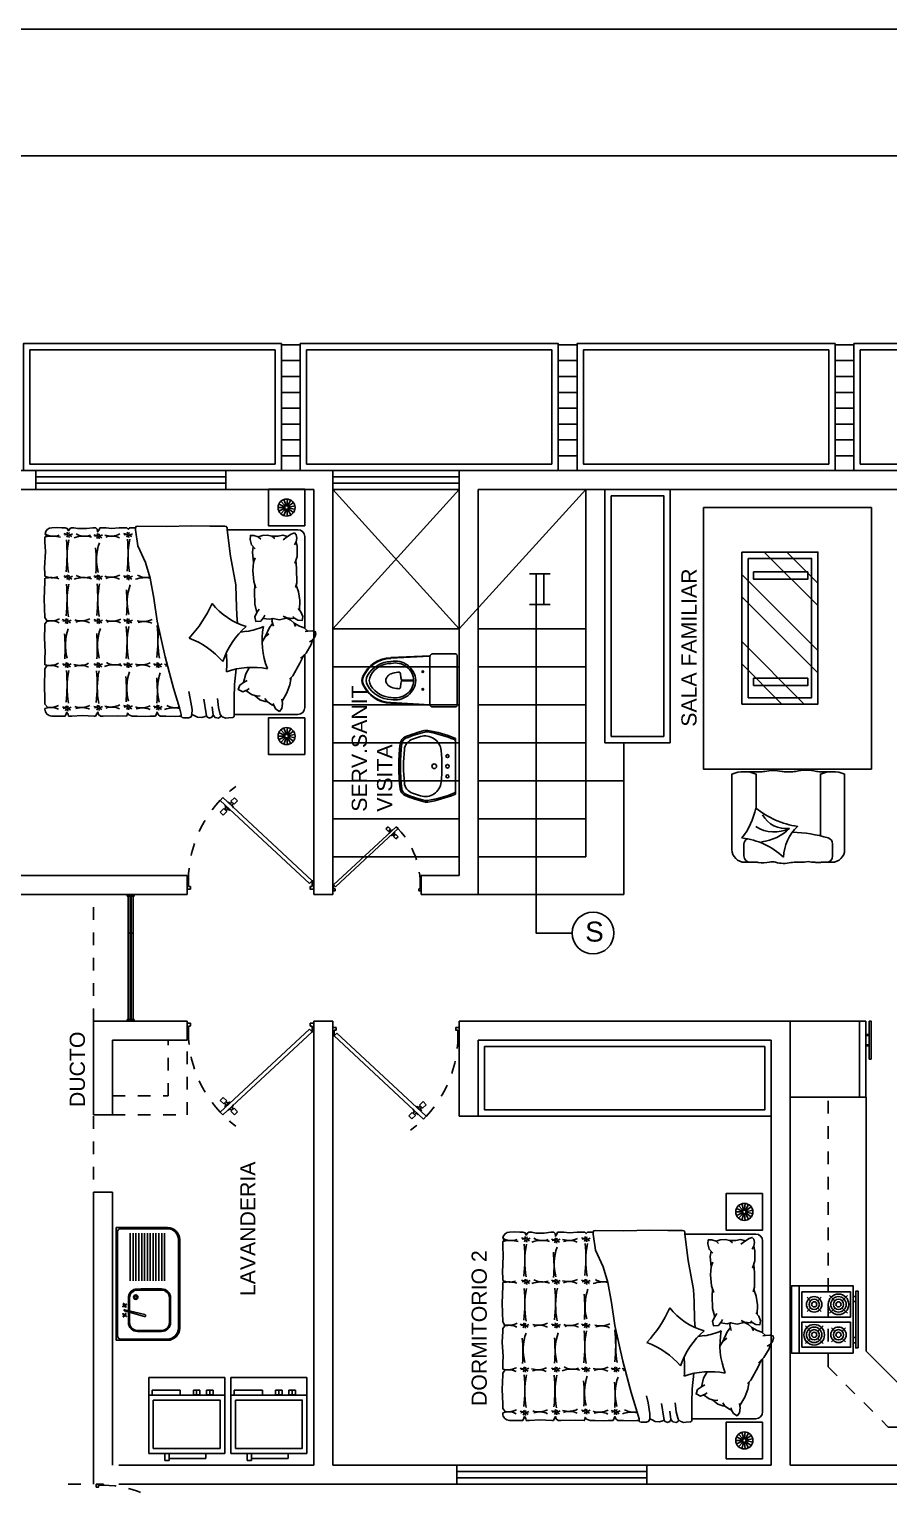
# Model space of a CAD drawing. Header units: inches. Extents: x -370 to 18, y -197 to 199.
# Drawn here: x -36.6 to -29.81, y 37.97 to 49.47 of the extents above; entities that cross this region are included whole.
import ezdxf

# ---------------------------------------------------------------- set-up
doc = ezdxf.new("R2010")
doc.units = ezdxf.units.IN
doc.header["$MEASUREMENT"] = 0
doc.linetypes.add('RAYITAS', pattern=[0.375, 0.25, -0.125])
for name, color, linetype in [('artefactos', 1, 'Continuous'), ('aux2', 194, 'Continuous'), ('MUEBLES', 7, 'Continuous'), ('vent', 3, 'Continuous')]:
    doc.layers.add(name, color=color, linetype=linetype)
doc.styles.get("Standard").update_dxf_attribs({"font": 'arial.ttf'})
doc.linetypes.add('ZIGZAG', pattern='A,0.0001,-0.2,[131,ltypeshp.shx,S=0.2,R=0,X=-0.2,Y=0],-0.4,[131,ltypeshp.shx,S=0.2,R=180,X=0.2,Y=0],-0.2', length=0.8001)

# ---------------------------------------------------------------- blocks, each defined once
blk = doc.blocks.new('refri_pl')
at = {"layer": 'artefactos', "color": 1}
for p, q in [((-0.6, 0.6), (0, 0.6)), ((-0.6, 0), (-0.6, 0.6)), ((-0.05, 0.6), (-0.05, 0)), ((0, 0.6), (0, 0)), ((0.04, 0.3), (0.04, 0.32)), ((0, 0), (-0.6, 0))]:
    blk.add_line(p, q, dxfattribs=at)
for points in [[(0.024, 0.3), (0.024, 0.601)], [(0.024, 0.601), (0.04, 0.601), (0.04, 0.3)], [(0, 0.495), (0.024, 0.495)], [(0, 0.487), (0.024, 0.487)], [(0, 0.413), (0.024, 0.413)], [(0, 0.405), (0.024, 0.405)], [(0.04, 0.3), (0.024, 0.3)]]:
    blk.add_lwpolyline(points, dxfattribs=at)
blk = doc.blocks.new('cocina_pl2')
at = {"layer": 'artefactos', "color": 1}
for p, q in [((0, -0.061), (0.53, -0.061)), ((0.116, -0.151), (0.075, -0.11)), ((0.174, -0.151), (0.215, -0.11)), ((0.075, -0.25), (0.116, -0.209)), ((0.215, -0.25), (0.174, -0.209)), ((0.356, -0.151), (0.329, -0.124)), ((0.329, -0.236), (0.356, -0.209)), ((0.414, -0.151), (0.441, -0.124)), ((0.441, -0.236), (0.414, -0.209)), ((0.116, -0.343), (0.089, -0.316)), ((0.174, -0.343), (0.201, -0.316)), ((0.356, -0.343), (0.315, -0.302)), ((0.414, -0.343), (0.455, -0.302)), ((0.089, -0.428), (0.116, -0.401)), ((0.201, -0.428), (0.174, -0.401)), ((0.315, -0.442), (0.356, -0.401)), ((0.455, -0.442), (0.414, -0.401)), ((0.082, -0.488), (0.082, -0.508)), ((0.123, -0.508), (0.123, -0.488)), ((0.407, -0.508), (0.407, -0.488)), ((0.448, -0.488), (0.448, -0.508))]:
    blk.add_line(p, q, dxfattribs=at)
for points in [[(0, -0.488), (0, 0), (0.53, 0), (0.53, -0.488)], [(0.047, -0.082), (0.244, -0.082), (0.244, -0.467), (0.047, -0.467)], [(0.483, -0.082), (0.285, -0.082), (0.285, -0.467), (0.483, -0.467)], [(0.041, -0.528), (0.041, -0.508), (0.489, -0.508), (0.489, -0.528)]]:
    blk.add_lwpolyline(points, close=True, dxfattribs=at)
for centre, radius in [((0.145, -0.18), 0.0813), ((0.385, -0.18), 0.061), ((0.145, -0.372), 0.061), ((0.385, -0.372), 0.0813)]:
    blk.add_circle(centre, radius, dxfattribs=at)
at = {"layer": 'aux2', "color": 1, "linetype": 'Continuous'}
for centre, radius in [((0.145, -0.18), 0.061), ((0.145, -0.18), 0.0406), ((0.145, -0.18), 0.0203), ((0.385, -0.18), 0.0406), ((0.385, -0.18), 0.0203), ((0.145, -0.372), 0.0406), ((0.385, -0.372), 0.061), ((0.385, -0.372), 0.0406), ((0.145, -0.372), 0.0203), ((0.385, -0.372), 0.0203)]:
    blk.add_circle(centre, radius, dxfattribs=at)
blk = doc.blocks.new('velador')
at = {"layer": 'artefactos', "color": 2}
blk.add_lwpolyline([(-0.4, 0.4), (-0.4, 0), (0, 0), (0, 0.4), (-0.4, 0.4)], dxfattribs=at)
for radius in [0.0937, 0.0304]:
    blk.add_circle((-0.2, 0.2), radius, dxfattribs=at)
at = {"layer": 'aux2', "color": 2}
for p, q in [((-0.293, 0.21), (-0.23, 0.203)), ((-0.289, 0.171), (-0.229, 0.191)), ((-0.281, 0.247), (-0.226, 0.215)), ((-0.27, 0.137), (-0.223, 0.18)), ((-0.255, 0.276), (-0.218, 0.225)), ((-0.238, 0.114), (-0.212, 0.172)), ((-0.219, 0.292), (-0.206, 0.23)), ((-0.2, 0.106), (-0.2, 0.17)), ((-0.181, 0.292), (-0.194, 0.23)), ((-0.162, 0.114), (-0.188, 0.172)), ((-0.145, 0.276), (-0.182, 0.225)), ((-0.13, 0.137), (-0.177, 0.18)), ((-0.119, 0.247), (-0.174, 0.215)), ((-0.111, 0.171), (-0.171, 0.191)), ((-0.107, 0.21), (-0.17, 0.203))]:
    blk.add_line(p, q, dxfattribs=at)
blk.add_circle((-0.2, 0.2), 0.0202, dxfattribs=at)
blk = doc.blocks.new('cama_2pl')
at = {"layer": 'artefactos', "color": 1}
for p, q in [((705.82, 610.229), (706.625, 610.229)), ((706.62, 610.223), (706.606, 610.181)), ((706.649, 610.255), (706.62, 610.223)), ((706.728, 610.297), (706.744, 610.27)), ((706.728, 610.297), (706.766, 610.286)), ((706.766, 610.286), (706.844, 610.241)), ((706.844, 610.241), (706.888, 610.192)), ((706.854, 610.229), (707.32, 610.229)), ((705.76, 609.548), (705.76, 610.169)), ((706.606, 610.181), (706.58, 610.136)), ((707.38, 609.708), (707.38, 610.169)), ((706.54, 609.947), (706.54, 609.952)), ((706.54, 609.86), (706.54, 609.864)), ((706.651, 609.72), (706.659, 609.662)), ((707.213, 609.787), (707.216, 609.792)), ((707.38, 609.708), (707.38, 609.609)), ((705.743, 609.548), (705.76, 609.548)), ((706.351, 609.628), (706.512, 609.632)), ((706.512, 609.632), (706.581, 609.638)), ((707.38, 609.609), (707.394, 609.609)), ((707.32, 609.471), (707.24, 609.463)), ((707.314, 609.416), (707.386, 609.425)), ((707.382, 609.487), (707.32, 609.471)), ((707.402, 609.505), (707.382, 609.487)), ((707.386, 609.425), (707.404, 609.414)), ((707.374, 609.363), (707.246, 609.343)), ((707.401, 609.369), (707.374, 609.363)), ((707.412, 609.394), (707.401, 609.369)), ((707.404, 609.414), (707.412, 609.394)), ((707.24, 609.224), (707.178, 609.211)), ((707.337, 609.241), (707.24, 609.224)), ((707.38, 609.239), (707.337, 609.241)), ((707.402, 609.231), (707.38, 609.239)), ((707.41, 609.211), (707.402, 609.231)), ((707.38, 609.145), (707.394, 609.145)), ((707.394, 609.145), (707.394, 609.126)), ((707.394, 609.01), (707.394, 608.959)), ((707.394, 608.919), (707.394, 608.873)), ((705.743, 608.693), (705.743, 608.745)), ((705.76, 608.743), (705.743, 608.743)), ((705.743, 608.601), (705.743, 608.668)), ((707.394, 608.759), (707.394, 608.715)), ((705.743, 608.43), (705.743, 608.486)), ((707.394, 608.459), (707.394, 608.436)), ((705.743, 608.37), (705.743, 608.396)), ((707.394, 608.393), (707.394, 608.38)), ((705.743, 608.179), (705.743, 608.203)), ((707.394, 608.184), (707.394, 608.154)), ((705.743, 608.098), (705.743, 608.126)), ((707.394, 608.126), (707.394, 608.009)), ((705.868, 607.949), (705.827, 607.949)), ((706.167, 607.949), (706.142, 607.949)), ((706.218, 607.949), (706.186, 607.949)), ((706.613, 607.949), (706.587, 607.949)), ((706.944, 607.949), (706.883, 607.949)), ((706.996, 607.949), (706.98, 607.949)), ((707.289, 607.949), (707.25, 607.949)), ((707.327, 607.949), (707.334, 607.949))]:
    blk.add_line(p, q, dxfattribs=at)
for points in [[(706.728, 610.297), (706.701, 610.317), (706.672, 610.326), (706.653, 610.321), (706.646, 610.293), (706.649, 610.255), (706.652, 610.231)], [(706.521, 610.125), (706.535, 610.139), (706.553, 610.169), (706.555, 610.206), (706.522, 610.211), (706.481, 610.195), (706.45, 610.171)], [(706.866, 610.217), (706.931, 610.186), (707.042, 610.125), (707.072, 610.096)], [(705.867, 610.153), (705.834, 610.158), (705.804, 610.152), (705.789, 610.138), (705.798, 610.11), (705.819, 610.078), (705.848, 610.039)], [(705.819, 610.078), (705.809, 610.036), (705.818, 609.993), (705.817, 609.941)], [(705.867, 610.153), (705.906, 610.162), (705.996, 610.161), (706.058, 610.141)], [(705.867, 610.153), (705.894, 610.138)], [(706.027, 610.151), (706.099, 610.157), (706.226, 610.158), (706.266, 610.147)], [(706.246, 610.152), (706.305, 610.174), (706.381, 610.185), (706.465, 610.183)], [(706.517, 610.04), (706.533, 610.071), (706.538, 610.12), (706.535, 610.139)], [(706.539, 609.949), (706.55, 610.007), (706.54, 610.054), (706.533, 610.071)], [(706.61, 610.148), (706.58, 610.136), (706.553, 610.106), (706.534, 610.066)], [(707.057, 610.11), (707.12, 610.099), (707.191, 610.072), (707.263, 610.029)], [(705.837, 609.966), (705.817, 609.941), (705.808, 609.901), (705.811, 609.857), (705.822, 609.821)], [(706.539, 609.86), (706.546, 609.919), (706.539, 609.949)], [(706.54, 609.946), (706.558, 609.941), (706.605, 609.954)], [(706.581, 609.947), (706.619, 609.918), (706.701, 609.881)], [(707.239, 609.879), (707.268, 609.899), (707.297, 609.939), (707.303, 609.957)], [(707.284, 609.952), (707.303, 609.957), (707.333, 609.974), (707.353, 610.006), (707.327, 610.026), (707.284, 610.032), (707.245, 610.027)], [(705.842, 609.842), (705.822, 609.821), (705.811, 609.783), (705.811, 609.752), (705.846, 609.75), (705.893, 609.76), (705.928, 609.794)], [(706.245, 609.791), (706.303, 609.787), (706.412, 609.789), (706.487, 609.809)], [(706.458, 609.827), (706.487, 609.809), (706.525, 609.791), (706.564, 609.798), (706.562, 609.842), (706.527, 609.87), (706.509, 609.878)], [(706.673, 609.914), (706.701, 609.881), (706.742, 609.854)], [(707.17, 609.712), (707.205, 609.76), (707.22, 609.811), (707.216, 609.837)], [(707.214, 609.789), (707.251, 609.835), (707.266, 609.881), (707.268, 609.899)], [(705.911, 609.777), (705.958, 609.77), (706.047, 609.778)], [(706.007, 609.793), (706.047, 609.778), (706.118, 609.773), (706.213, 609.781), (706.273, 609.8)], [(706.967, 609.743), (707.024, 609.712), (707.099, 609.692)], [(707.083, 609.722), (707.099, 609.692), (707.124, 609.659), (707.162, 609.645), (707.181, 609.685), (707.164, 609.726), (707.153, 609.742)], [(705.743, 609.548), (705.732, 609.54), (705.728, 609.525), (705.73, 609.397), (705.725, 609.239), (705.733, 609.013), (705.73, 608.762), (705.733, 608.745), (705.743, 608.745)], [(705.76, 609.548), (705.991, 609.576), (706.245, 609.623), (706.351, 609.628)], [(706.981, 609.627), (707.118, 609.612), (707.238, 609.609), (707.38, 609.609)], [(707.394, 609.609), (707.4, 609.606), (707.408, 609.598), (707.41, 609.559), (707.412, 609.535)], [(707.389, 609.494), (707.402, 609.487), (707.412, 609.473), (707.408, 609.442), (707.386, 609.425)], [(707.412, 609.535), (707.402, 609.505)], [(707.385, 609.366), (707.398, 609.355), (707.407, 609.325), (707.403, 609.287), (707.388, 609.259), (707.38, 609.239)], [(707.394, 609.145), (707.401, 609.146), (707.406, 609.152), (707.41, 609.165), (707.41, 609.211)], [(705.76, 608.743), (705.902, 608.763), (706.047, 608.83), (706.184, 608.872), (706.36, 608.904), (706.561, 608.932), (706.875, 609.003), (707.15, 609.077), (707.323, 609.13), (707.38, 609.145)], [(707.394, 609.01), (707.398, 609.098), (707.394, 609.126)], [(707.394, 608.919), (707.375, 608.928), (707.36, 608.933), (707.384, 608.944), (707.394, 608.959)], [(707.394, 608.759), (707.397, 608.833), (707.394, 608.873)], [(705.743, 608.693), (705.756, 608.68), (705.743, 608.668)], [(707.394, 608.459), (707.393, 608.588), (707.396, 608.664), (707.384, 608.669), (707.368, 608.672), (707.384, 608.685), (707.394, 608.715)], [(705.743, 608.601), (705.749, 608.534), (705.743, 608.486)], [(705.743, 608.43), (705.76, 608.424), (705.779, 608.411), (705.756, 608.408), (705.743, 608.396)], [(707.394, 608.393), (707.375, 608.404), (707.36, 608.413), (707.381, 608.418), (707.394, 608.436)], [(705.743, 608.37), (705.751, 608.313), (705.751, 608.238), (705.743, 608.203)], [(707.394, 608.184), (707.389, 608.274), (707.394, 608.38)], [(705.743, 608.179), (705.752, 608.166), (705.77, 608.154), (705.749, 608.145), (705.743, 608.126)], [(707.394, 608.126), (707.374, 608.134), (707.361, 608.139), (707.377, 608.153), (707.394, 608.154)], [(705.743, 608.098), (705.742, 608.05), (705.743, 608.009)], [(705.797, 607.951), (705.81, 607.961), (705.813, 607.971), (705.817, 607.96), (705.827, 607.949)], [(705.868, 607.949), (705.951, 607.953), (706.098, 607.946), (706.142, 607.949)], [(706.218, 607.949), (706.367, 607.943), (706.531, 607.949), (706.557, 607.964), (706.566, 607.966), (706.587, 607.949)], [(706.613, 607.949), (706.709, 607.945), (706.834, 607.952), (706.883, 607.949)], [(706.944, 607.949), (706.948, 607.965), (706.953, 607.966), (706.98, 607.949)], [(706.996, 607.949), (707.123, 607.945), (707.25, 607.949)], [(707.289, 607.949), (707.317, 607.971), (707.321, 607.972), (707.328, 607.949)]]:
    blk.add_lwpolyline(points, dxfattribs=at)
for centre, radius, start, end in [((705.82, 610.169), 0.06, 90, 180), ((707.32, 610.169), 0.06, 0, 90), ((706.73, 610.553), 0.698, 260.0746, 290.841), ((706.09, 609.637), 0.568, 8.4232, 23.6724), ((707.667, 609.771), 0.7, 169.3472, 199.0941), ((706.06, 609.866), 0.568, 307.5937, 344.5934), ((707.135, 610.173), 0.698, 220.9956, 251.762), ((707.369, 608.975), 0.7, 130.2682, 160.0151), ((706.935, 608.386), 1.158, 86.5284, 94.689), ((705.928, 608.361), 1.158, 47.4494, 65.5579), ((705.803, 608.009), 0.06, 180, 263.4836), ((707.334, 608.009), 0.06, 270, 0)]:
    blk.add_arc(centre, radius, start, end, dxfattribs=at)
at = {"layer": 'aux2', "color": 1}
for points in [[(706.924, 608.931), (706.934, 608.935), (706.944, 608.931), (706.948, 608.906)], [(706.927, 608.949), (706.937, 608.946), (706.95, 608.951), (706.963, 608.971)], [(706.968, 608.928), (706.954, 608.935), (706.944, 608.931), (706.935, 608.9)], [(706.971, 608.948), (706.959, 608.944), (706.949, 608.95), (706.937, 608.978)], [(707.297, 608.931), (707.307, 608.935), (707.316, 608.931), (707.321, 608.906)], [(707.3, 608.949), (707.31, 608.946), (707.323, 608.951), (707.336, 608.971)], [(707.341, 608.928), (707.327, 608.935), (707.316, 608.931), (707.308, 608.9)], [(707.344, 608.948), (707.332, 608.944), (707.322, 608.95), (707.31, 608.978)], [(705.782, 608.67), (705.792, 608.674), (705.801, 608.669), (705.805, 608.645)], [(705.785, 608.688), (705.795, 608.685), (705.807, 608.689), (705.82, 608.71)], [(705.826, 608.666), (705.812, 608.673), (705.801, 608.669), (705.793, 608.639)], [(705.829, 608.686), (705.816, 608.683), (705.807, 608.689), (705.795, 608.716)], [(706.155, 608.67), (706.165, 608.674), (706.174, 608.669), (706.178, 608.645)], [(706.158, 608.688), (706.168, 608.685), (706.18, 608.689), (706.193, 608.71)], [(706.198, 608.666), (706.185, 608.673), (706.174, 608.669), (706.166, 608.639)], [(706.202, 608.686), (706.189, 608.683), (706.18, 608.689), (706.168, 608.716)], [(706.539, 608.67), (706.549, 608.674), (706.558, 608.669), (706.562, 608.645)], [(706.541, 608.688), (706.552, 608.685), (706.564, 608.689), (706.577, 608.71)], [(706.582, 608.666), (706.569, 608.673), (706.558, 608.669), (706.549, 608.639)], [(706.585, 608.686), (706.573, 608.683), (706.564, 608.689), (706.552, 608.716)], [(706.924, 608.67), (706.934, 608.674), (706.944, 608.669), (706.948, 608.645)], [(706.927, 608.688), (706.937, 608.685), (706.95, 608.689), (706.963, 608.71)], [(706.968, 608.666), (706.954, 608.673), (706.944, 608.669), (706.935, 608.639)], [(706.971, 608.686), (706.959, 608.683), (706.949, 608.689), (706.937, 608.716)], [(707.292, 608.67), (707.302, 608.674), (707.311, 608.669), (707.316, 608.645)], [(707.295, 608.688), (707.305, 608.685), (707.318, 608.689), (707.331, 608.71)], [(707.336, 608.666), (707.322, 608.673), (707.311, 608.669), (707.303, 608.639)], [(707.339, 608.686), (707.327, 608.683), (707.317, 608.689), (707.305, 608.716)], [(705.794, 608.408), (705.803, 608.412), (705.813, 608.407), (705.817, 608.383)], [(705.796, 608.426), (705.806, 608.423), (705.819, 608.427), (705.832, 608.448)], [(705.837, 608.404), (705.823, 608.411), (705.813, 608.407), (705.804, 608.377)], [(705.84, 608.424), (705.828, 608.421), (705.818, 608.427), (705.806, 608.454)], [(706.155, 608.408), (706.165, 608.412), (706.174, 608.407), (706.178, 608.383)], [(706.158, 608.426), (706.168, 608.423), (706.18, 608.427), (706.193, 608.448)], [(706.198, 608.404), (706.185, 608.411), (706.174, 608.407), (706.166, 608.377)], [(706.202, 608.424), (706.189, 608.421), (706.18, 608.427), (706.168, 608.454)], [(706.539, 608.409), (706.549, 608.413), (706.558, 608.409), (706.562, 608.384)], [(706.541, 608.427), (706.552, 608.424), (706.564, 608.429), (706.577, 608.449)], [(706.582, 608.406), (706.569, 608.413), (706.558, 608.409), (706.549, 608.378)], [(706.585, 608.426), (706.573, 608.422), (706.564, 608.428), (706.552, 608.455)], [(706.924, 608.408), (706.934, 608.412), (706.944, 608.407), (706.948, 608.383)], [(706.927, 608.426), (706.937, 608.423), (706.95, 608.427), (706.963, 608.448)], [(706.968, 608.404), (706.954, 608.411), (706.944, 608.407), (706.935, 608.377)], [(706.971, 608.424), (706.959, 608.421), (706.949, 608.427), (706.937, 608.454)], [(707.298, 608.408), (707.308, 608.412), (707.317, 608.407), (707.321, 608.383)], [(707.301, 608.426), (707.311, 608.423), (707.324, 608.427), (707.336, 608.448)], [(707.342, 608.404), (707.328, 608.411), (707.317, 608.407), (707.309, 608.377)], [(707.345, 608.424), (707.332, 608.421), (707.323, 608.427), (707.311, 608.454)], [(705.783, 608.144), (705.793, 608.148), (705.802, 608.143), (705.806, 608.119)], [(705.786, 608.162), (705.796, 608.159), (705.808, 608.163), (705.821, 608.184)], [(705.827, 608.14), (705.813, 608.147), (705.802, 608.143), (705.794, 608.113)], [(705.83, 608.16), (705.817, 608.157), (705.808, 608.163), (705.796, 608.19)], [(706.155, 608.144), (706.165, 608.148), (706.174, 608.143), (706.178, 608.119)], [(706.158, 608.162), (706.168, 608.159), (706.18, 608.163), (706.193, 608.184)], [(706.198, 608.14), (706.185, 608.147), (706.174, 608.143), (706.166, 608.113)], [(706.202, 608.16), (706.189, 608.157), (706.18, 608.163), (706.168, 608.19)], [(706.541, 608.15), (706.552, 608.147), (706.564, 608.151), (706.577, 608.172)], [(706.585, 608.148), (706.573, 608.145), (706.564, 608.151), (706.552, 608.178)], [(706.927, 608.151), (706.937, 608.148), (706.95, 608.152), (706.963, 608.173)], [(706.971, 608.149), (706.959, 608.146), (706.949, 608.152), (706.937, 608.179)], [(707.306, 608.151), (707.317, 608.148), (707.329, 608.152), (707.342, 608.173)], [(707.351, 608.149), (707.338, 608.146), (707.329, 608.152), (707.317, 608.179)], [(706.539, 608.132), (706.549, 608.136), (706.558, 608.131), (706.562, 608.107)], [(706.582, 608.128), (706.569, 608.135), (706.558, 608.131), (706.549, 608.101)], [(706.924, 608.133), (706.934, 608.137), (706.944, 608.132), (706.948, 608.108)], [(706.968, 608.129), (706.954, 608.136), (706.944, 608.132), (706.935, 608.102)], [(707.304, 608.133), (707.314, 608.137), (707.323, 608.132), (707.327, 608.108)], [(707.347, 608.129), (707.334, 608.136), (707.323, 608.132), (707.314, 608.102)]]:
    blk.add_lwpolyline(points, dxfattribs=at)
for centre, radius, start, end in [((707.17, 609.094), 0.152, 330.0061, 12.9891), ((707.574, 609.084), 0.252, 169.5069, 199.7293), ((706.728, 607.637), 1.303, 83.3254, 95.5842), ((706.751, 609.682), 0.742, 261.0364, 280.5874), ((706.769, 609.05), 0.177, 342.6443, 350.615), ((707.092, 609.059), 0.146, 194.2398, 201.5194), ((707.16, 609.371), 0.435, 250.4133, 285.151), ((707.182, 607.52), 1.415, 86.0351, 95.0058), ((706.028, 608.838), 0.152, 330.0061, 12.3194), ((706.432, 608.828), 0.252, 169.9188, 199.7293), ((706.389, 608.811), 0.177, 342.6443, 26.1603), ((706.711, 608.82), 0.146, 152.7511, 201.5194), ((706.769, 608.795), 0.177, 342.6443, 26.1603), ((707.092, 608.804), 0.146, 152.7511, 201.5194), ((707.145, 608.795), 0.177, 342.6443, 26.1603), ((707.468, 608.804), 0.146, 152.7511, 201.5194), ((705.994, 609.42), 0.742, 258.3524, 280.5874), ((705.971, 607.375), 1.303, 83.3254, 95.5842), ((706.389, 609.106), 0.435, 250.4133, 285.151), ((706.411, 607.254), 1.415, 86.0351, 95.0058), ((706.76, 609.411), 0.742, 258.3524, 280.5874), ((706.737, 607.366), 1.303, 83.3254, 95.5842), ((707.151, 609.101), 0.435, 250.4133, 285.151), ((707.172, 607.249), 1.415, 86.0351, 95.0058), ((705.639, 608.527), 0.177, 342.6443, 26.1603), ((705.962, 608.536), 0.146, 152.7511, 201.5194), ((706, 608.527), 0.177, 342.6443, 26.1603), ((706.323, 608.536), 0.146, 152.7511, 201.5194), ((706.385, 608.537), 0.177, 342.6443, 26.1603), ((706.707, 608.546), 0.146, 152.7511, 201.5194), ((706.793, 608.564), 0.152, 330.0061, 18.9919), ((707.196, 608.555), 0.252, 163.9853, 199.7293), ((707.138, 608.527), 0.177, 342.6443, 26.1603), ((707.461, 608.536), 0.146, 152.7511, 201.5194), ((706.021, 608.836), 0.435, 250.4133, 285.151), ((706.043, 606.984), 1.415, 86.0351, 95.0058), ((706.384, 609.155), 0.742, 258.3524, 280.5874), ((706.361, 607.109), 1.303, 83.3254, 95.5842), ((706.772, 608.845), 0.435, 250.4133, 285.151), ((706.794, 606.993), 1.415, 86.0351, 95.0058), ((707.148, 609.15), 0.742, 258.3524, 280.5874), ((707.125, 607.104), 1.303, 83.3254, 95.5842), ((705.665, 608.298), 0.152, 330.0061, 18.9919), ((706.068, 608.289), 0.252, 163.9853, 199.7293), ((706.029, 608.298), 0.152, 330.0061, 18.9919), ((706.432, 608.289), 0.252, 163.9853, 199.7293), ((706.383, 608.265), 0.177, 342.6443, 26.1603), ((706.706, 608.274), 0.146, 152.7511, 201.5194), ((706.773, 608.254), 0.177, 342.6443, 26.1603), ((707.096, 608.263), 0.146, 152.7511, 201.5194), ((707.142, 608.265), 0.177, 342.6443, 26.1603), ((707.465, 608.274), 0.146, 152.7511, 201.5194), ((706, 608.885), 0.742, 258.3524, 280.5874), ((705.977, 606.84), 1.303, 83.3254, 95.5842), ((706.387, 608.885), 0.742, 258.3524, 280.5874), ((706.364, 606.84), 1.303, 83.3254, 95.5842), ((706.774, 608.563), 0.435, 250.4133, 285.151), ((707.145, 608.885), 0.742, 258.3524, 280.5874), ((707.122, 606.84), 1.303, 83.3254, 95.5842), ((705.665, 608.025), 0.152, 330.0061, 18.9919), ((706.068, 608.016), 0.252, 163.9853, 194.5806), ((706.029, 608.011), 0.152, 335.8404, 18.9919), ((706.432, 608.002), 0.252, 163.9853, 191.9955), ((706.383, 607.998), 0.177, 348.8205, 26.1603), ((706.706, 608.007), 0.146, 152.7511, 196.1313), ((706.796, 606.711), 1.415, 86.0351, 95.0058), ((706.773, 607.991), 0.177, 351.4985, 26.1603), ((707.096, 608), 0.146, 152.7511, 193.3336), ((707.142, 607.991), 0.177, 353.4506, 26.1603), ((707.465, 608), 0.146, 152.7511, 191.1853)]:
    blk.add_arc(centre, radius, start, end, dxfattribs=at)
at = {"layer": 'artefactos', "color": 1, "xscale": 0.7999999999999545, "yscale": 0.7999999999999545, "zscale": 0.7999999999999545}
for p in [(705.726, 609.909), (707.73, 609.909)]:
    blk.add_blockref('velador', p, dxfattribs=at)
blk = doc.blocks.new('*U41')
at = {"layer": 'artefactos', "color": 1}
for p, q in [((0.011, 0.034), (0.717, 0.69)), ((0.032, 0.013), (0.738, 0.668)), ((0.625, 0.689), (0.601, 0.665)), ((0.601, 0.665), (0.629, 0.637)), ((0.625, 0.689), (0.653, 0.661)), ((0.653, 0.661), (0.629, 0.637)), ((0.675, 0.653), (0.637, 0.615)), ((0.637, 0.615), (0.64, 0.612)), ((0.664, 0.588), (0.661, 0.591)), ((0.702, 0.626), (0.664, 0.588)), ((0.675, 0.653), (0.678, 0.65)), ((0.71, 0.604), (0.686, 0.58)), ((0.714, 0.552), (0.686, 0.58)), ((0.702, 0.626), (0.699, 0.629)), ((0.738, 0.576), (0.71, 0.604)), ((0.738, 0.576), (0.714, 0.552)), ((0.738, 0.668), (0.717, 0.69)), ((0, 0.031), (0, -0.031)), ((0.008, 0.034), (0.003, 0.034)), ((0.011, 0.034), (0.032, 0.013)), ((0.011, 0.031), (0.011, -0.011)), ((0.989, 0.031), (0.989, -0.011)), ((0.992, 0.034), (0.997, 0.034)), ((1, 0.031), (1, -0.031)), ((0.025, -0.034), (0.003, -0.034)), ((0.011, -0.011), (0.025, -0.011)), ((0.028, -0.014), (0.028, -0.031)), ((0.972, -0.014), (0.972, -0.031)), ((0.989, -0.011), (0.975, -0.011)), ((0.975, -0.034), (0.997, -0.034))]:
    blk.add_line(p, q, dxfattribs=at)
at = {"layer": 'artefactos', "color": 1, "linetype": 'RAYITAS', "ltscale": 0.15}
blk.add_arc((0.061, 0.034), 0.928, 0, 53.3291, dxfattribs=at)
at = {"layer": 'artefactos', "color": 1}
for centre, radius, start, end in [((0.624, 0.629), 0.0188, 310.968, 53.1574), ((0.661, 0.665), 0.0188, 216.8426, 319.032), ((0.678, 0.576), 0.0188, 36.8426, 139.032), ((0.714, 0.612), 0.0188, 130.968, 233.1574), ((0.003, 0.031), 0.003, 90, 180), ((0.008, 0.031), 0.003, 0, 90), ((0.992, 0.031), 0.003, 90, 180), ((0.997, 0.031), 0.003, 0, 90), ((0.003, -0.031), 0.003, 180, 270), ((0.025, -0.014), 0.003, 0, 90), ((0.025, -0.031), 0.003, 270, 0), ((0.975, -0.014), 0.003, 90, 180), ((0.975, -0.031), 0.003, 180, 270), ((0.997, -0.031), 0.003, 270, 0)]:
    blk.add_arc(centre, radius, start, end, dxfattribs=at)
blk = doc.blocks.new('mueble 2')
at = {"layer": 'artefactos', "color": 1}
for p, q in [((-0.031, 0), (0.031, 0)), ((-0.031, 0), (0.031, 0)), ((-0.426, -0.142), (-0.426, -0.05)), ((-0.426, -0.142), (-0.426, -0.05)), ((-0.376, 0), (-0.328, 0)), ((0.126, 0), (0.128, 0)), ((0.128, 0), (0.126, 0)), ((0.193, 0), (0.224, 0)), ((0.193, 0), (0.224, 0)), ((0.274, -0.145), (0.274, -0.05)), ((-0.426, -0.715), (-0.33, -0.715)), ((-0.33, -0.715), (-0.282, -0.715)), ((-0.108, -0.715), (-0.1, -0.715)), ((-0.046, -0.715), (-0.04, -0.715)), ((0.169, -0.715), (0.274, -0.715))]:
    blk.add_line(p, q, dxfattribs=at)
for points in [[(-0.33, -0.426), (-0.33, -0.696, -0.2), (-0.521, -0.696), (-0.521, -0.1, -0.414214), (-0.421, 0), (-0.376, 0)], [(0.178, -0.209), (0.178, -0.696, 0.2), (0.369, -0.696), (0.369, -0.1, 0.414214), (0.269, 0), (0.224, 0)]]:
    blk.add_lwpolyline(points, format="xyb", dxfattribs=at)
blk.add_lwpolyline([(-0.115, -0.041, 0.188011), (-0.003, -0.283, 0.130529), (-0.332, -0.427, 0.110936), (-0.442, -0.192, 0.162859)], format="xyb", close=True, dxfattribs=at)
for centre, radius, start, end in [((-0.328, 0.1), 0.1, 270, 278.0558), ((-0.277, -0.261), 0.265, 78.495, 98.0558), ((-0.205, 0.096), 0.1, 258.495, 286.1875), ((-0.111, -0.227), 0.236, 76.2743, 106.1875), ((-0.031, 0.1), 0.1, 256.2743, 270), ((0.126, 0.1), 0.1, 270, 278.3033), ((0.159, -0.129), 0.131, 81.6967, 98.3033), ((0.193, 0.1), 0.1, 261.6967, 270), ((-0.376, -0.05), 0.05, 90, 180), ((0.031, -0.1), 0.1, 78.1557, 90), ((0.08, 0.132), 0.137, 258.1557, 281.8443), ((0.128, -0.1), 0.1, 90, 101.8443), ((0.224, -0.05), 0.05, 0, 90), ((-0.376, -0.142), 0.05, 180, 240.317), ((-0.327, -0.527), 0.367, 44.9344, 83.6555), ((-0.071, 0.854), 1.091, 271.5025, 286.4574), ((0.224, -0.145), 0.05, 286.4574, 0), ((-0.187, -0.508), 0.269, 63.5733, 122.7227), ((-0.093, -0.483), 0.217, 83.0467, 149.6684), ((-0.282, -0.815), 0.1, 78.4436, 90), ((-0.195, -0.39), 0.334, 258.4436, 281.5564), ((-0.108, -0.815), 0.1, 90, 101.5564), ((-0.1, -0.615), 0.1, 270, 277.8043), ((-0.073, -0.813), 0.0996, 82.1957, 97.8043), ((-0.046, -0.615), 0.1, 262.1957, 270), ((-0.04, -0.815), 0.1, 76.7887, 90), ((0.065, -0.371), 0.356, 256.7887, 283.2113), ((0.169, -0.815), 0.1, 90, 103.2113)]:
    blk.add_arc(centre, radius, start, end, dxfattribs=at)
blk = doc.blocks.new('lava_pl')
at = {"layer": 'artefactos'}
for p, q in [((-0.6, 0.6), (-0.6, 0)), ((-0.6, 0.6), (0, 0.6)), ((0, 0.6), (0, 0)), ((-0.6, 0.461), (0, 0.461)), ((-0.574, 0.5), (-0.574, 0.461)), ((-0.352, 0.5), (-0.574, 0.5)), ((-0.352, 0.5), (-0.352, 0.461)), ((-0.248, 0.5), (-0.196, 0.5)), ((-0.248, 0.5), (-0.248, 0.463)), ((-0.248, 0.463), (-0.196, 0.463)), ((-0.222, 0.5), (-0.222, 0.463)), ((-0.196, 0.5), (-0.196, 0.463)), ((-0.143, 0.5), (-0.091, 0.5)), ((-0.143, 0.5), (-0.143, 0.463)), ((-0.143, 0.463), (-0.091, 0.463)), ((-0.117, 0.5), (-0.117, 0.463)), ((-0.091, 0.5), (-0.091, 0.463)), ((-0.6, 0), (0, 0)), ((-0.473, 0), (-0.473, -0.055)), ((-0.439, 0), (-0.439, -0.055)), ((-0.473, -0.055), (-0.439, -0.055)), ((-0.439, 0), (-0.439, -0.04)), ((-0.439, -0.04), (-0.149, -0.04)), ((-0.149, 0), (-0.149, -0.04))]:
    blk.add_line(p, q, dxfattribs=at)
blk.add_lwpolyline([(-0.564, 0.421), (-0.037, 0.421), (-0.037, 0.04), (-0.564, 0.04)], close=True, dxfattribs=at)
blk = doc.blocks.new('lp2')
at = {"layer": 'artefactos'}
for p, q in [((-0.219, -0.195), (-0.061, -0.234)), ((-0.215, -0.18), (-0.058, -0.225)), ((-0.186, -0.398), (-0.143, -0.396))]:
    blk.add_line(p, q, dxfattribs=at)
blk.add_lwpolyline([(-0.494, -0.088), (-0.494, -0.787, 0.414214), (-0.399, -0.882), (0.007, -0.882), (0.007, 0.007), (-0.399, 0.007, 0.414214)], format="xyb", close=True, dxfattribs=at)
for points in [[(-0.089, -0.217), (-0.089, -0.133, 0.414214), (-0.16, -0.062), (-0.351, -0.062, 0.414214), (-0.422, -0.133), (-0.422, -0.327, 0.414214), (-0.351, -0.398), (-0.186, -0.398)], [(-0.143, -0.396, 0.345881), (-0.089, -0.327), (-0.089, -0.227)]]:
    blk.add_lwpolyline(points, format="xyb", dxfattribs=at)
for centre, radius, start, end in [((-0.218, -0.187), 0.00751, 72.4753, 257.5247), ((-0.059, -0.23), 0.00461, 255, 75)]:
    blk.add_arc(centre, radius, start, end, dxfattribs=at)
at = {"layer": 'aux2', "linetype": 'Continuous'}
for p, q in [((-0.073, -0.184), (-0.066, -0.189)), ((-0.07, -0.18), (-0.063, -0.185)), ((-0.065, -0.195), (-0.07, -0.202)), ((-0.061, -0.198), (-0.066, -0.205)), ((-0.053, -0.177), (-0.058, -0.184)), ((-0.055, -0.197), (-0.048, -0.202)), ((-0.049, -0.18), (-0.054, -0.187)), ((-0.053, -0.193), (-0.046, -0.198)), ((-0.073, -0.275), (-0.066, -0.27)), ((-0.065, -0.265), (-0.07, -0.258)), ((-0.07, -0.279), (-0.063, -0.274)), ((-0.061, -0.262), (-0.066, -0.255)), ((-0.053, -0.283), (-0.058, -0.276)), ((-0.055, -0.263), (-0.048, -0.258)), ((-0.049, -0.28), (-0.054, -0.273)), ((-0.053, -0.267), (-0.046, -0.262)), ((-0.375, -0.463), (-0.375, -0.837)), ((-0.352, -0.463), (-0.352, -0.837)), ((-0.33, -0.463), (-0.33, -0.837)), ((-0.307, -0.463), (-0.307, -0.837)), ((-0.285, -0.463), (-0.285, -0.837)), ((-0.262, -0.463), (-0.262, -0.837)), ((-0.239, -0.463), (-0.239, -0.837)), ((-0.217, -0.463), (-0.217, -0.837)), ((-0.194, -0.463), (-0.194, -0.837)), ((-0.172, -0.463), (-0.172, -0.837)), ((-0.149, -0.463), (-0.149, -0.837)), ((-0.127, -0.463), (-0.127, -0.837)), ((-0.104, -0.463), (-0.104, -0.837))]:
    blk.add_line(p, q, dxfattribs=at)
blk.add_lwpolyline([(-0.484, -0.088), (-0.484, -0.787, 0.414214), (-0.399, -0.873), (-0.027, -0.873, 0.414214), (-0.003, -0.849), (-0.003, -0.026, 0.414214), (-0.027, -0.002), (-0.399, -0.002, 0.414214)], format="xyb", close=True, dxfattribs=at)
for points in [[(-0.098, -0.214), (-0.098, -0.133, 0.414214), (-0.16, -0.071), (-0.351, -0.071, 0.414214), (-0.413, -0.133), (-0.413, -0.327, 0.414214), (-0.351, -0.389), (-0.169, -0.389)], [(-0.169, -0.389), (-0.16, -0.389, 0.414214), (-0.098, -0.327), (-0.098, -0.225)]]:
    blk.add_lwpolyline(points, format="xyb", dxfattribs=at)
for centre, radius in [((-0.059, -0.191), 0.00362), ((-0.147, -0.333), 0.0177), ((-0.147, -0.333), 0.0108), ((-0.059, -0.269), 0.00362)]:
    blk.add_circle(centre, radius, dxfattribs=at)
for centre, radius, start, end in [((-0.072, -0.182), 0.00246, 55, 235), ((-0.068, -0.204), 0.00246, 145, 325), ((-0.07, -0.193), 0.00484, 332.2939, 47.7061), ((-0.061, -0.181), 0.00484, 242.2939, 317.7061), ((-0.058, -0.201), 0.00484, 62.2939, 137.7061), ((-0.049, -0.189), 0.00484, 152.2939, 227.7061), ((-0.051, -0.179), 0.00246, 325, 145), ((-0.047, -0.2), 0.00246, 235, 55), ((-0.072, -0.277), 0.00246, 125, 305), ((-0.068, -0.256), 0.00246, 35, 215), ((-0.07, -0.267), 0.00484, 312.2939, 27.7061), ((-0.061, -0.279), 0.00484, 42.2939, 117.7061), ((-0.058, -0.259), 0.00484, 222.2939, 297.7061), ((-0.049, -0.27), 0.00484, 132.2939, 207.7061), ((-0.051, -0.281), 0.00246, 215, 35), ((-0.047, -0.26), 0.00246, 305, 125)]:
    blk.add_arc(centre, radius, start, end, dxfattribs=at)
blk = doc.blocks.new('wc2_pl')
at = {"layer": 'artefactos', "color": 1}
for p, q in [((0.215, 0.194), (0.525, 0.18)), ((0.215, -0.194), (0.525, -0.18))]:
    blk.add_line(p, q, dxfattribs=at)
for points in [[(0.215, 0), (0.215, 0.189, 0.446711), (0.195, 0.209), (0.013, 0.209, 0.386671), (0, 0.195), (0, 0.189), (0, 0)], [(0.215, 0), (0.215, -0.189, -0.446711), (0.195, -0.209), (0.013, -0.209, -0.386671), (0, -0.195), (0, -0.189), (0, 0)]]:
    blk.add_lwpolyline(points, format="xyb", dxfattribs=at)
for centre, radius, start, end in [((0.489, -0.009), 0.147, 77.6053, 176.6328), ((0.517, -0.059), 0.194, 31.3337, 88.9685), ((0.518, -0.068), 0.248, 23.9826, 88.4399), ((0.614, 0), 0.08, 328.6492, 31.3508), ((0.672, 0), 0.08, 336.0174, 23.9826), ((0.489, 0.009), 0.147, 183.3672, 282.3947), ((0.516, 0.06), 0.195, 271.2983, 328.5702), ((0.518, 0.068), 0.248, 271.5601, 336.0174)]:
    blk.add_arc(centre, radius, start, end, dxfattribs=at)
at = {"layer": 'aux2', "color": 1, "linetype": 'Continuous'}
for p, q in [((0.217, 0.193), (0.525, 0.175)), ((0.342, 0.003), (0.439, 0.003)), ((0.342, -0.003), (0.439, -0.003)), ((0.217, -0.193), (0.525, -0.175))]:
    blk.add_line(p, q, dxfattribs=at)
for points in [[(0.457, 0.065), (0.454, 0.064), (0.452, 0.062), (0.45, 0.058), (0.449, 0.052), (0.444, 0.024), (0.44, 0.004), (0.439, 0.003), (0.439, 0.003), (0.438, 0.002), (0.438, 0)], [(0.457, -0.065), (0.454, -0.064), (0.452, -0.062), (0.45, -0.058), (0.449, -0.052), (0.444, -0.024), (0.44, -0.004), (0.439, -0.003), (0.439, -0.003), (0.438, -0.002), (0.438, 0)]]:
    blk.add_lwpolyline(points, dxfattribs=at)
for centre in [(0.272, 0.07), (0.272, -0.07)]:
    blk.add_circle(centre, 0.0065, dxfattribs=at)
for centre, radius, start, end in [((0.489, -0.009), 0.162, 77.6053, 176.9446), ((0.52, -0.064), 0.214, 28.5598, 89.1898), ((0.518, -0.071), 0.245, 25.258, 88.3997), ((0.453, -0.138), 0.203, 73.9299, 88.9375), ((0.491, -0.023), 0.0819, 44.4791, 77.1113), ((0.492, -0.011), 0.0735, 8.5524, 39.0424), ((0.492, 0.011), 0.0735, 320.9576, 351.4476), ((0.638, 0), 0.08, 331.4402, 28.5598), ((0.667, 0), 0.08, 334.742, 25.258), ((0.489, 0.009), 0.162, 183.0554, 282.3947), ((0.453, 0.138), 0.203, 271.0625, 286.0701), ((0.491, 0.023), 0.0819, 282.8887, 315.5209), ((0.52, 0.064), 0.214, 270.8102, 331.4402), ((0.518, 0.071), 0.245, 271.6003, 334.742)]:
    blk.add_arc(centre, radius, start, end, dxfattribs=at)
blk = doc.blocks.new('AQ-L1')
at = {"layer": 'artefactos'}
for q in [(-0.267, 0), (0.267, 0)]:
    blk.add_line((0, 0), q, dxfattribs=at)
for centre, radius, start, end in [((0.928, -0.493), 1.3, 158.0873, 170.261), ((-0.139, -0.302), 0.16, 95.963, 196.326), ((-0.267, -0.012), 0.012, 90, 158.0873), ((0, -1.635), 1.5, 84.037, 95.963), ((0.139, -0.302), 0.16, 343.674, 84.037), ((0.267, -0.012), 0.012, 21.9127, 90), ((-0.928, -0.493), 1.3, 9.739, 21.9127), ((-0.267, -0.287), 0.087, 170.261, 193.9525), ((0.267, -0.287), 0.087, 346.0475, 9.739), ((0.91, 0.005), 1.3, 193.9525, 202.6779), ((0.91, 0.005), 1.253, 196.326, 200.1101), ((-0.152, -0.384), 0.122, 200.1101, 264.641), ((0.152, -0.384), 0.122, 275.359, 339.8899), ((-0.91, 0.005), 1.253, 339.8899, 343.674), ((-0.91, 0.005), 1.3, 337.3221, 346.0475), ((-0.214, -0.465), 0.082, 202.6779, 262.8407), ((0, 1.24), 1.8, 262.8407, 277.1593), ((0, 1.24), 1.753, 264.641, 275.359), ((0.214, -0.465), 0.082, 277.1593, 337.3221)]:
    blk.add_arc(centre, radius, start, end, dxfattribs=at)
at = {"layer": 'aux2', "linetype": 'Continuous'}
for centre, radius in [((-0.1, -0.08), 0.015), ((0, -0.08), 0.0175), ((0.1, -0.08), 0.015), ((0, -0.21), 0.023)]:
    blk.add_circle(centre, radius, dxfattribs=at)
for centre, radius, start, end in [((-0.249, -0.015), 0.015, 90, 157.9064), ((0.249, -0.015), 0.015, 22.0936, 90), ((0.928, -0.493), 1.285, 157.9064, 170.261), ((-0.928, -0.493), 1.285, 9.739, 22.0936), ((-0.267, -0.287), 0.072, 170.261, 193.9525), ((0.267, -0.287), 0.072, 346.0475, 9.739), ((0.91, 0.005), 1.285, 193.769, 202.6779), ((-0.91, 0.005), 1.285, 337.3221, 346.0475), ((-0.214, -0.465), 0.067, 202.6779, 262.8407), ((0, 1.24), 1.785, 262.8407, 277.1593), ((0.214, -0.465), 0.067, 277.1593, 337.3221)]:
    blk.add_arc(centre, radius, start, end, dxfattribs=at)

msp = doc.modelspace()

# ---------------------------------------------------------------- hatches: boundary and pattern name
at = {"transparency": 33554610}
h = msp.add_hatch(dxfattribs=at)
h.set_pattern_fill('LINE', color=8, angle=180)
h.set_pattern_definition([(180, (-8.47039, 61.72391), (-2e-17, -0.125), [])])
h.paths.add_polyline_path([(-34.60709, 45.98314), (-34.45826, 45.98314), (-34.45826, 46.98314), (-34.60709, 46.98314)])
h = msp.add_hatch(dxfattribs=at)
h.set_pattern_fill('LINE', color=8, angle=180)
h.set_pattern_definition([(180, (-6.28406, 61.72391), (-2e-17, -0.125), [])])
h.paths.add_polyline_path([(-32.42076, 45.98314), (-32.27193, 45.98314), (-32.27193, 46.98314), (-32.42076, 46.98314)])
h = msp.add_hatch(dxfattribs=at)
h.set_pattern_fill('LINE', color=8, angle=180)
h.set_pattern_definition([(180, (-4.09773, 61.72391), (-2e-17, -0.125), [])])
h.paths.add_polyline_path([(-30.23443, 45.98314), (-30.0856, 45.98314), (-30.0856, 46.98314), (-30.23443, 46.98314)])
h = msp.add_hatch()
h.set_pattern_fill('ANSI32', color=8, angle=270)
h.set_pattern_definition([(315, (-57.7818, 82.04928), (0.265165, 0.265165), []), (315, (-57.7818, 81.8725), (0.265165, 0.265165), [])])
h.paths.add_polyline_path([(-30.97055, 45.33899), (-30.37055, 45.33899), (-30.37055, 44.13899), (-30.97055, 44.13899)])

# ---------------------------------------------------------------- linework, layer by layer
at = {"color": 5}
for p, q in [((-36.54639, 45.98314), (-39.34028, 45.98314)), ((-36.54639, 45.83314), (-36.54639, 45.98314)), ((-35.04639, 45.83314), (-35.04639, 45.98314)), ((-34.20251, 45.98314), (-35.04639, 45.98314)), ((-34.20251, 45.98314), (-34.20251, 42.6359)), ((-33.20251, 45.98314), (-33.20251, 42.7859)), ((-29.02674, 45.98314), (-33.20251, 45.98314)), ((-36.54639, 45.83314), (-37.54028, 45.83314)), ((-34.35251, 45.83314), (-35.04639, 45.83314)), ((-34.35251, 45.83314), (-34.35251, 42.6359)), ((-33.05251, 45.83314), (-33.05251, 42.6359)), ((-33.05251, 45.83314), (-32.20251, 45.83314)), ((-32.20251, 43.53314), (-32.20251, 45.83314)), ((-29.02674, 45.83314), (-32.20251, 45.83314)), ((-32.05251, 45.83314), (-32.05251, 43.83314)), ((-37.89028, 42.7859), (-35.35251, 42.7859)), ((-35.35251, 42.7859), (-35.35251, 42.6359)), ((-33.50251, 42.7859), (-33.50251, 42.6359)), ((-33.20251, 42.7859), (-33.50251, 42.7859)), ((-37.89028, 42.6359), (-35.35251, 42.6359)), ((-34.35251, 42.6359), (-34.20251, 42.6359)), ((-33.05251, 42.6359), (-33.50251, 42.6359)), ((-35.54028, 41.6359), (-35.35251, 41.6359)), ((-35.35251, 41.6359), (-35.35251, 41.4859)), ((-34.35251, 38.13314), (-34.35251, 41.6359)), ((-34.35251, 41.6359), (-34.20251, 41.6359)), ((-34.20251, 38.13314), (-34.20251, 41.6359)), ((-33.20251, 41.6359), (-30.59028, 41.6359)), ((-33.20251, 40.8859), (-33.20251, 41.6359)), ((-30.59028, 38.13314), (-30.59028, 41.6359)), ((-33.05251, 41.4859), (-30.74028, 41.4859)), ((-33.05251, 40.8859), (-33.05251, 41.4859)), ((-30.74028, 38.13314), (-30.74028, 41.4859)), ((-33.20251, 40.8859), (-33.05251, 40.8859)), ((-36.09028, 38.13314), (-36.09028, 37.98314)), ((-35.89028, 38.13314), (-34.35251, 38.13314)), ((-34.20251, 38.13314), (-33.22139, 38.13314)), ((-33.22139, 38.13314), (-33.22139, 37.98314)), ((-31.72139, 38.13314), (-31.72139, 37.98314)), ((-31.72139, 38.13314), (-30.74028, 38.13314)), ((-30.59028, 38.13314), (-28.69028, 38.13314)), ((-35.89028, 37.98314), (-33.22139, 37.98314)), ((-31.72139, 37.98314), (-28.69028, 37.98314))]:
    msp.add_line(p, q, dxfattribs=at)
at = {"color": 1}
for p, q in [((-36.54639, 45.98314), (-35.04639, 45.98314)), ((-34.20251, 45.98314), (-33.20251, 45.98314)), ((-36.54639, 45.83314), (-35.04639, 45.83314)), ((-34.20251, 45.83314), (-33.20251, 45.83314)), ((-30.59065, 41.0359), (-29.99065, 41.0359)), ((-29.99028, 39.03314), (-29.99028, 41.0359)), ((-29.99028, 39.03314), (-29.69028, 38.73314)), ((-33.22139, 38.13314), (-31.72139, 38.13314)), ((-33.22139, 37.98314), (-31.72139, 37.98314))]:
    msp.add_line(p, q, dxfattribs=at)
at = {"color": 2}
for p, q in [((-36.54639, 45.93314), (-35.04639, 45.93314)), ((-36.54639, 45.88314), (-35.04639, 45.88314)), ((-34.20251, 45.93314), (-33.20251, 45.93314)), ((-34.20251, 45.88314), (-33.20251, 45.88314)), ((-33.20251, 44.73314), (-32.20251, 45.83314)), ((-32.20251, 45.83314), (-32.20251, 42.93314)), ((-33.05251, 44.73314), (-32.20251, 44.73314)), ((-33.05251, 44.43314), (-32.20251, 44.43314)), ((-33.05251, 44.13314), (-32.20251, 44.13314)), ((-33.05251, 43.83314), (-32.20251, 43.83314)), ((-33.05251, 43.53314), (-32.20251, 43.53314)), ((-31.90251, 43.53314), (-31.90251, 42.6359)), ((-34.20251, 43.23314), (-33.20251, 43.23314)), ((-33.05251, 43.23314), (-32.20251, 43.23314)), ((-34.20251, 42.93314), (-33.20251, 42.93314)), ((-33.05251, 42.93314), (-32.20251, 42.93314)), ((-31.90251, 42.6359), (-33.05251, 42.6359)), ((-35.77895, 42.33086), (-35.81635, 42.33086)), ((-33.22139, 38.08314), (-31.72139, 38.08314)), ((-33.22139, 38.03314), (-31.72139, 38.03314))]:
    msp.add_line(p, q, dxfattribs=at)
at = {"color": 8}
for p, q in [((-33.20251, 44.73314), (-34.20251, 45.83314)), ((-33.20251, 45.83314), (-34.20251, 44.73314)), ((-34.20251, 44.73314), (-33.20251, 44.73314)), ((-34.20251, 44.43314), (-33.20251, 44.43314)), ((-34.20251, 44.13314), (-33.20251, 44.13314)), ((-34.20251, 43.83314), (-33.20251, 43.83314)), ((-34.20251, 43.53314), (-33.20251, 43.53314))]:
    msp.add_line(p, q, dxfattribs=at)
for p, q in [((-32.05251, 43.83314), (-31.90251, 43.83314)), ((-32.20251, 43.53314), (-31.90251, 43.53314))]:
    msp.add_line(p, q)
at = {"color": 8, "linetype": 'RAYITAS', "ltscale": 0.4}
for p, q in [((-36.09028, 41.6359), (-36.09028, 42.6359)), ((-36.09028, 41.0859), (-36.09028, 37.98314)), ((-30.29028, 38.90888), (-30.29028, 41.0359)), ((-30.29028, 38.90888), (-29.81454, 38.43314)), ((-29.81454, 38.43314), (-27.49028, 38.43314)), ((-36.29028, 37.98314), (-36.09028, 37.98314))]:
    msp.add_line(p, q, dxfattribs=at)
at = {"color": 3}
for p, q in [((-36.09028, 40.2859), (-36.09028, 38.13314)), ((-35.94028, 40.2859), (-36.09028, 40.2859)), ((-35.94028, 40.2859), (-35.94028, 38.13314))]:
    msp.add_line(p, q, dxfattribs=at)
at = {"color": 1}
msp.add_circle((-32.14616, 42.33198), 0.16482, dxfattribs=at)
at = {"layer": 'MUEBLES', "color": 1}
for points in [[(15.89861, 49.4653), (15.89861, 7.4153), (-43.50139, 7.4153), (-43.50139, 49.4653)], [(-32.05251, 45.83314), (-31.53767, 45.83314), (-31.53767, 43.83314), (-32.05251, 43.83314)], [(-32.00251, 45.78314), (-31.58767, 45.78314), (-31.58767, 43.88314), (-32.00251, 43.88314)], [(-30.8782, 45.18184), (-30.8782, 45.12373), (-30.45085, 45.12373), (-30.45085, 45.18184)], [(-30.8782, 44.28456), (-30.8782, 44.34268), (-30.45085, 44.34268), (-30.45085, 44.28456)], [(-30.74028, 41.4859), (-33.05251, 41.4859), (-33.05251, 40.8859), (-30.74028, 40.8859)], [(-30.79028, 41.4359), (-33.00251, 41.4359), (-33.00251, 40.9359), (-30.79028, 40.9359)]]:
    msp.add_lwpolyline(points, close=True, dxfattribs=at)
at = {"layer": 'MUEBLES', "color": 6}
msp.add_lwpolyline([(13.89861, 48.4653), (13.89861, 8.4153), (-41.50139, 8.4153), (-41.50139, 48.4653)], close=True, dxfattribs=at)
at = {"layer": 'MUEBLES', "color": 8, "transparency": 33554610}
for points in [[(-34.60709, 45.98314), (-36.64459, 45.98314), (-36.64459, 46.98314), (-34.60709, 46.98314)], [(-34.65709, 46.03314), (-36.59459, 46.03314), (-36.59459, 46.93314), (-34.65709, 46.93314)], [(-32.42076, 45.98314), (-34.45826, 45.98314), (-34.45826, 46.98314), (-32.42076, 46.98314)], [(-32.47076, 46.03314), (-34.40826, 46.03314), (-34.40826, 46.93314), (-32.47076, 46.93314)], [(-30.23443, 45.98314), (-32.27193, 45.98314), (-32.27193, 46.98314), (-30.23443, 46.98314)], [(-30.28443, 46.03314), (-32.22193, 46.03314), (-32.22193, 46.93314), (-30.28443, 46.93314)], [(-28.0481, 45.98314), (-30.0856, 45.98314), (-30.0856, 46.98314), (-28.0481, 46.98314)], [(-28.0981, 46.03314), (-30.0356, 46.03314), (-30.0356, 46.93314), (-28.0981, 46.93314)]]:
    msp.add_lwpolyline(points, close=True, dxfattribs=at)
at = {"layer": 'MUEBLES', "color": 8, "linetype": 'ZIGZAG', "ltscale": 0.05}
msp.add_lwpolyline([(-31.2749, 45.68998), (-29.94759, 45.68998), (-29.94759, 43.62576), (-31.2749, 43.62576)], close=True, dxfattribs=at)
at = {"layer": 'MUEBLES', "color": 8}
msp.add_lwpolyline([(-30.97055, 45.33899), (-30.37055, 45.33899), (-30.37055, 44.13899), (-30.97055, 44.13899)], close=True, dxfattribs=at)
at = {"layer": 'MUEBLES', "color": 3}
msp.add_lwpolyline([(-30.92055, 45.28899), (-30.42055, 45.28899), (-30.42055, 44.18899), (-30.92055, 44.18899)], close=True, dxfattribs=at)
at = {"layer": 'MUEBLES', "color": 8}
for points in [[(-32.64706, 45.16554), (-32.48517, 45.16554)], [(-32.31098, 42.33198), (-32.59657, 42.33198), (-32.59657, 45.16554)], [(-32.53399, 45.16554), (-32.53399, 44.92371)], [(-32.64706, 44.92371), (-32.48517, 44.92371)]]:
    msp.add_lwpolyline(points, dxfattribs=at)
at = {"layer": 'MUEBLES', "color": 5}
for points in [[(-32.05251, 43.83314), (-31.90251, 43.83314), (-31.90251, 43.53314), (-32.20251, 43.53314), (-32.20251, 43.53314)], [(-35.94028, 41.4859), (-35.94028, 40.89814), (-36.09028, 40.89814), (-36.09028, 41.6359), (-35.35251, 41.6359), (-35.35251, 41.4859), (-35.94028, 41.4859)]]:
    msp.add_lwpolyline(points, dxfattribs=at)
at = {"layer": 'MUEBLES', "color": 8, "linetype": 'RAYITAS', "ltscale": 0.4}
for points in [[(-35.94028, 40.89814), (-35.35251, 40.89814), (-35.35251, 41.4859)], [(-35.94028, 41.04814), (-35.50251, 41.04814), (-35.50251, 41.4859)]]:
    msp.add_lwpolyline(points, dxfattribs=at)
at = {"layer": 'vent', "color": 3, "linetype": 'Continuous'}
for p, q in [((-35.8257, 42.6359), (-35.8257, 42.62281)), ((-35.7696, 42.6359), (-35.8257, 42.6359)), ((-35.7696, 42.62281), (-35.8257, 42.62281)), ((-35.7696, 42.6359), (-35.7696, 42.62281))]:
    msp.add_line(p, q, dxfattribs=at)
at = {"layer": 'vent', "linetype": 'Continuous'}
for p, q in [((-35.81635, 42.62281), (-35.81635, 41.64899)), ((-35.80233, 42.62281), (-35.80233, 41.64899)), ((-35.79298, 42.62281), (-35.79298, 41.64899)), ((-35.77895, 42.62281), (-35.77895, 41.64899)), ((-35.82544, 41.64899), (-35.76934, 41.64899)), ((-35.82544, 41.64899), (-35.82544, 41.6359)), ((-35.76934, 41.6359), (-35.82544, 41.6359)), ((-35.76934, 41.64899), (-35.76934, 41.6359))]:
    msp.add_line(p, q, dxfattribs=at)

# ---------------------------------------------------------------- block references
at = {"layer": 'artefactos', "xscale": -1}
for name, p in [('wc2_pl', (-33.21894, 44.32512)), ('*U41', (-34.35251, 42.7109))]:
    msp.add_blockref(name, p, dxfattribs=at)
at = {"layer": 'artefactos', "rotation": 270}
for name, p, xscale, yscale, zscale in [('AQ-L1', (-33.23189, 43.64817), -0.8000000000000114, 0.8000000000000114, 0.8000000000000114), ('*U41', (-36.04153, 37.13598), -0.8471631017792731, 0.8471631017792731, 0.8471631017792731)]:
    msp.add_blockref(name, p, dxfattribs=dict(at, xscale=xscale, yscale=yscale, zscale=zscale))
at = {"layer": 'artefactos', "xscale": -1, "rotation": 180}
for name, p in [('mueble 2', (-30.52814, 42.89028)), ('*U41', (-34.20251, 41.55352))]:
    msp.add_blockref(name, p, dxfattribs=at)
at = {"layer": 'artefactos', "xscale": 0.6999999999999957, "yscale": 0.6999999999999957, "zscale": 0.6999999999999957}
msp.add_blockref('*U41', (-34.20251, 42.6884), dxfattribs=at)
at = {"layer": 'artefactos'}
for name, p, rotation in [('*U41', (-34.35251, 41.58709), 180), ('lp2', (-35.90473, 39.12544), 180), ('cocina_pl2', (-30.57967, 39.01667), 89.99999999999999)]:
    msp.add_blockref(name, p, dxfattribs=dict(at, rotation=rotation))
for name, p in [('refri_pl', (-29.99065, 41.0359)), ('lava_pl', (-35.05478, 38.2249)), ('lava_pl', (-34.40545, 38.2249))]:
    msp.add_blockref(name, p, dxfattribs=at)
at = {"layer": 'MUEBLES', "xscale": 0.9000000000000057, "yscale": 0.9000000000000057, "zscale": 0.9000000000000057}
for p, rotation in [((-583.62858, 680.69915), 269.9999999999999), ((-580.01349, 675.14063), 270)]:
    msp.add_blockref('cama_2pl', p, dxfattribs=dict(at, rotation=rotation))

# ---------------------------------------------------------------- texts
at = {"char_height": 0.12, "attachment_point": 1, "rotation": 90}
for s, insert in [('SALA FAMILIAR', (-31.44868, 43.96032)), ('SERV.SANIT\\PVISITA', (-34.05209, 43.28942)), ('DUCTO ', (-36.27915, 40.95835)), ('LAVANDERIA', (-34.93264, 39.46672)), ('DORMITORIO 2', (-33.1053, 38.59926))]:
    msp.add_mtext(s, dxfattribs=dict(at, insert=insert))
at = {"color": 2, "insert": (-32.20852, 42.42223), "char_height": 0.15788, "attachment_point": 1}
msp.add_mtext('S', dxfattribs=at)

doc.saveas('drawing.dxf')
